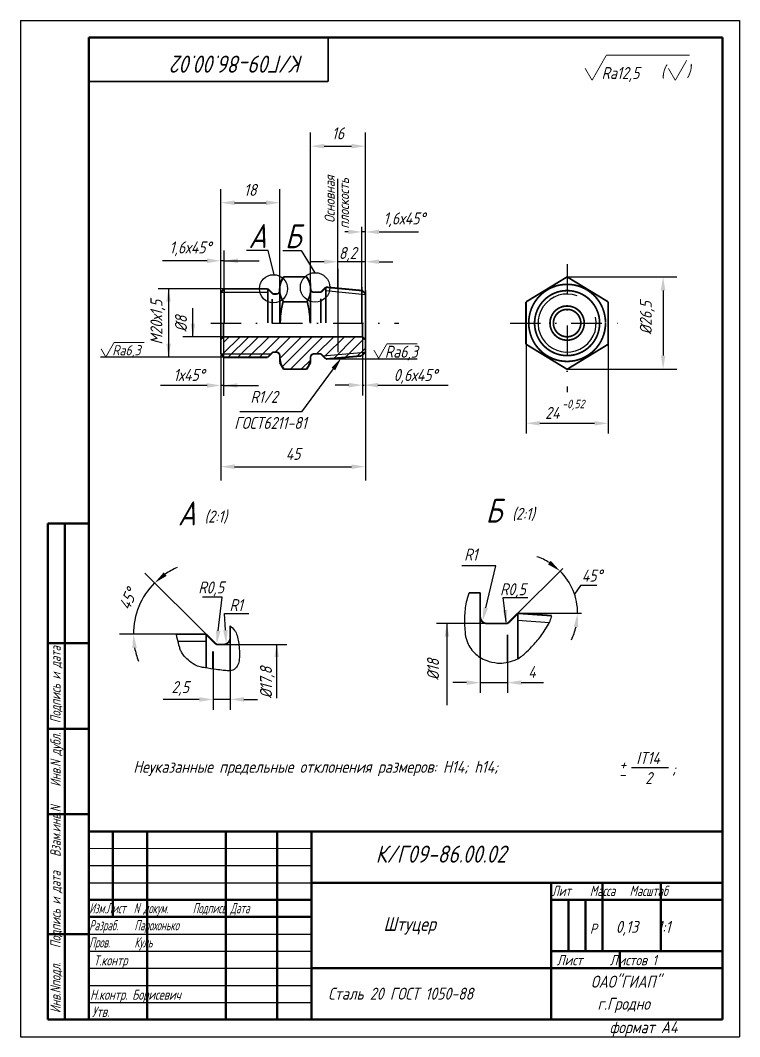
# Model space of a CAD drawing. Header units: inches. Extents: x 1065 to 7392, y 1020 to 3127.
# Drawn here: x 1893.6 to 2103.6, y 2289.9 to 2586.9 of the extents above; entities that cross this region are included whole.
import ezdxf
from ezdxf.enums import TextEntityAlignment as Align

# ---------------------------------------------------------------- set-up
doc = ezdxf.new("R2010")
doc.units = ezdxf.units.IN
doc.header["$LTSCALE"] = 0.7
doc.header["$MEASUREMENT"] = 0
doc.linetypes.add('DASHDOT', pattern=[25.4, 12.7, -6.35, 0, -6.35])
doc.styles.add('ROMANC', font='romanc', dxfattribs={"width": 0.8, "oblique": 15, "height": 3.5})
doc.styles.get("Standard").update_dxf_attribs({"font": 'romand.shx', "width": 0.8, "oblique": 15, "height": 3.5})
doc.dimstyles.get("Standard").update_dxf_attribs({"dimtxt": 3.5, "dimasz": 4, "dimexe": 4, "dimexo": 0, "dimgap": 2, "dimtad": 1, "dimdec": 0, "dimdsep": 46, "dimtxsty": 'Standard', "dimcen": 0.09, "dimadec": 0, "dimazin": 0, "dimtfac": 1, "dimtdec": 0, "dimtmove": 0, "dimatfit": 3, "dimfxl": 0, "dimtolj": 1, "dimtzin": 0, "dimlwd": 25, "dimlwe": 25, "dimarcsym": 0})

# ---------------------------------------------------------------- blocks, each defined once
blk = doc.blocks.new('*D216')
at = {"color": 0, "lineweight": 25}
for p, q in [((1947.82, 2407.5), (1929.96, 2425.36)), ((1939.13, 2407.5), (1922.56, 2407.5))]:
    blk.add_line(p, q, dxfattribs=at)
for start, end in [(113.4062, 124.2031), (135, 180), (190.7969, 201.5938)]:
    blk.add_arc((1947.82, 2407.5), 21.26, start, end, dxfattribs=at)
for points in [[(1936.29, 2424.57), (1935.44, 2425.59), (1932.79, 2422.53)], [(1926.27, 2403.45), (1927.6, 2403.58), (1926.56, 2407.5)]]:
    blk.add_solid(points, dxfattribs=at)
at = {"layer": 'DEFPOINTS', "color": 0, "lineweight": 25}
for p in [(1927.29, 2413), (1939.13, 2407.5), (1947.82, 2407.5), (1947.82, 2407.5), (1950.53, 2404.79)]:
    blk.add_point(p, dxfattribs=at)
at = {"color": 0, "insert": (1925.02, 2417.77), "char_height": 3.5, "attachment_point": 5, "rotation": 65.7474}
blk.add_mtext('\\A1;45%%D', dxfattribs=at)
blk = doc.blocks.new('*D217')
at = {"color": 0, "lineweight": 25}
for p, q in [((1952.1, 2507.44), (1952.1, 2537.61)), ((1969.3, 2507.6), (1969.3, 2537.61)), ((1956.1, 2533.61), (1965.3, 2533.61))]:
    blk.add_line(p, q, dxfattribs=at)
for points in [[(1956.1, 2534.28), (1956.1, 2532.94), (1952.1, 2533.61)], [(1965.3, 2534.28), (1965.3, 2532.94), (1969.3, 2533.61)]]:
    blk.add_solid(points, dxfattribs=at)
at = {"layer": 'DEFPOINTS', "color": 0, "lineweight": 25}
for p in [(1969.3, 2533.61), (1952.1, 2507.44), (1969.3, 2507.6)]:
    blk.add_point(p, dxfattribs=at)
at = {"color": 0, "lineweight": 25, "insert": (1960.7, 2537.36), "char_height": 3.5, "attachment_point": 5}
blk.add_mtext('\\A1;18', dxfattribs=at)
blk = doc.blocks.new('*D218')
at = {"color": 0, "lineweight": 25}
for p, q in [((1978.3, 2507.6), (1978.3, 2554.14)), ((1994.3, 2506.84), (1994.3, 2554.14)), ((1982.3, 2550.14), (1990.3, 2550.14))]:
    blk.add_line(p, q, dxfattribs=at)
for points in [[(1982.3, 2550.81), (1982.3, 2549.47), (1978.3, 2550.14)], [(1990.3, 2550.81), (1990.3, 2549.47), (1994.3, 2550.14)]]:
    blk.add_solid(points, dxfattribs=at)
at = {"layer": 'DEFPOINTS', "color": 0, "lineweight": 25}
for p in [(1994.3, 2550.14), (1978.3, 2507.6), (1994.3, 2506.84)]:
    blk.add_point(p, dxfattribs=at)
at = {"color": 0, "lineweight": 25, "insert": (1986.3, 2553.89), "char_height": 3.5, "attachment_point": 5}
blk.add_mtext('\\A1;16', dxfattribs=at)
blk = doc.blocks.new('*D219')
at = {"color": 0, "lineweight": 25}
for p, q in [((1952.1, 2489.45), (1952.1, 2452.48)), ((1994.3, 2489.94), (1994.3, 2452.48)), ((1956.1, 2456.48), (1990.3, 2456.48))]:
    blk.add_line(p, q, dxfattribs=at)
for points in [[(1956.1, 2457.14), (1956.1, 2455.81), (1952.1, 2456.48)], [(1990.3, 2457.14), (1990.3, 2455.81), (1994.3, 2456.48)]]:
    blk.add_solid(points, dxfattribs=at)
at = {"layer": 'DEFPOINTS', "color": 0, "lineweight": 25}
for p in [(1952.1, 2489.45), (1994.3, 2489.94), (1994.3, 2456.48)]:
    blk.add_point(p, dxfattribs=at)
at = {"color": 0, "lineweight": 25, "insert": (1973.2, 2460.23), "char_height": 3.5, "attachment_point": 5}
blk.add_mtext('\\A1;45', dxfattribs=at)

msp = doc.modelspace()

# ---------------------------------------------------------------- linework, layer by layer
for p, q in [((1893.57, 2586.91), (1893.57, 2289.91)), ((1893.57, 2586.91), (2103.57, 2586.91)), ((2103.57, 2586.91), (2103.57, 2289.91)), ((1965.91, 2519.63), (1959.64, 2519.63)), ((1967.68, 2512.58), (1965.91, 2519.63)), ((1970.24, 2519.63), (1975.53, 2519.63)), ((1975.59, 2519.65), (1979.53, 2513.09)), ((1986.3, 2514.31), (1986.3, 2489.94)), ((1969.3, 2510.03), (1969.3, 2498.44)), ((1978.3, 2498.44), (1978.3, 2510.03)), ((1952.1, 2507.46), (1952.1, 2489.45)), ((1952.1, 2507.46), (1952.1, 2489.45)), ((1952.1, 2507.44), (1957.86, 2507.44)), ((1952.1, 2507.44), (1965.8, 2507.44)), ((1966.8, 2507.44), (1966.8, 2507.4)), ((1982.71, 2507.95), (1994.3, 2506.84)), ((1994.3, 2507.94), (1994.3, 2488.94)), ((1952.12, 2489.44), (1957.86, 2489.44)), ((1952.9, 2489.44), (1966.8, 2489.44)), ((1969.3, 2488.66), (1969.3, 2488.94)), ((1981.88, 2488.87), (1994.22, 2489.94)), ((1978.3, 2486.85), (1978.3, 2488.66)), ((1983.29, 2487.98), (2009.47, 2487.98)), ((1984.94, 2485.06), (1975.68, 2472.51)), ((1975.68, 2472.51), (1957.61, 2472.51)), ((2032.43, 2427.46), (2022.48, 2427.46)), ((2029.44, 2415.24), (2032.43, 2427.46)), ((1952.54, 2418.39), (1946.71, 2418.39)), ((1951.37, 2408.54), (1952.54, 2418.39)), ((2035.43, 2411.01), (2034.57, 2418.21)), ((2034.57, 2418.21), (2041.77, 2418.21)), ((1953.45, 2408.69), (1953.17, 2413.57)), ((1953.17, 2413.57), (1960.28, 2413.57)), ((2038.7, 2411.64), (2048.02, 2410.98)), ((1939.56, 2405.5), (1947.82, 2405.5)), ((1949.82, 2405.5), (1949.82, 2405.41)), ((1893.57, 2289.91), (2103.57, 2289.91))]:
    msp.add_line(p, q)
at = {"lineweight": 50}
for p, q in [((1913.57, 2581.91), (1913.57, 2294.91)), ((1913.57, 2581.91), (2098.57, 2581.91)), ((2098.57, 2581.91), (2098.57, 2294.91)), ((1901.57, 2439.91), (1901.57, 2294.91)), ((1901.57, 2439.91), (1913.57, 2439.91)), ((1906.57, 2439.91), (1906.57, 2294.91)), ((1901.57, 2404.91), (1913.57, 2404.91)), ((1901.57, 2379.91), (1913.57, 2379.91)), ((1901.57, 2354.91), (1913.57, 2354.91)), ((1913.57, 2349.91), (2098.57, 2349.91)), ((1920.57, 2349.91), (1920.57, 2324.91)), ((1930.57, 2349.91), (1930.57, 2294.91)), ((1953.57, 2349.91), (1953.57, 2294.91)), ((1968.57, 2349.91), (1968.57, 2294.91)), ((1978.57, 2349.91), (1978.57, 2294.91)), ((2048.57, 2334.91), (2048.57, 2294.91)), ((2063.57, 2334.91), (2063.57, 2314.91)), ((2080.57, 2334.91), (2080.57, 2314.91)), ((1913.57, 2329.91), (1978.57, 2329.91)), ((2048.57, 2329.91), (2098.57, 2329.91)), ((2053.57, 2329.91), (2053.57, 2314.91)), ((2058.57, 2329.91), (2058.57, 2314.91)), ((1913.57, 2324.91), (1978.57, 2324.91)), ((1901.57, 2319.91), (1913.57, 2319.91)), ((2048.57, 2314.91), (2098.57, 2314.91)), ((2068.57, 2314.91), (2068.57, 2309.91)), ((1901.57, 2294.91), (2098.57, 2294.91))]:
    msp.add_line(p, q, dxfattribs=at)
at = {"color": 0, "linetype": 'ByBlock'}
for p, q in [((1978.3, 2507.6), (1978.3, 2546.31)), ((1994.3, 2507.94), (1994.3, 2546.31)), ((1986.3, 2508.61), (1986.3, 2540.63)), ((1952.1, 2507.46), (1952.1, 2529.13)), ((1969.3, 2507.6), (1969.3, 2529.13)), ((1989.3, 2525.08), (1988.28, 2525.08)), ((1993.3, 2507.94), (1993.3, 2526.53)), ((1994.3, 2525.08), (1993.3, 2525.08)), ((1998.3, 2525.08), (2009.8, 2525.08)), ((1952.1, 2507.46), (1952.1, 2519.65)), ((1953.1, 2508.44), (1953.1, 2519.65)), ((1994.3, 2507.94), (1994.3, 2519.75)), ((1994.3, 2507.02), (1994.3, 2519.37)), ((1944.1, 2516.65), (1935.11, 2516.65)), ((1948.1, 2516.65), (1944.1, 2516.65)), ((1953.1, 2516.65), (1952.1, 2516.65)), ((1953.1, 2516.65), (1963.3, 2516.65)), ((1982.3, 2516.37), (1978.3, 2516.37)), ((1994.3, 2516.37), (1986.3, 2516.37)), ((1998.3, 2516.37), (2002.3, 2516.37)), ((1953.08, 2508.44), (1933.84, 2508.44)), ((1936.84, 2508.44), (1936.84, 2488.45)), ((1943.97, 2498.44), (1943.97, 2502.77)), ((1943.97, 2494.44), (1943.97, 2498.44)), ((2041.2, 2498.44), (2041.2, 2466.16)), ((2065.2, 2498.44), (2065.2, 2466.16)), ((1952.9, 2494.44), (1940.97, 2494.44)), ((1952.1, 2493.65), (1952.1, 2477.21)), ((1952.9, 2494.44), (1952.9, 2477.21)), ((1993.47, 2494.44), (1993.47, 2477.31)), ((1955.3, 2488.45), (1916.96, 2488.45)), ((1944.1, 2480.21), (1934.47, 2480.21)), ((1948.1, 2480.21), (1944.1, 2480.21)), ((1952.9, 2480.21), (1952.1, 2480.21)), ((1952.9, 2480.21), (1963.1, 2480.21)), ((1989.47, 2480.31), (1985.47, 2480.31)), ((1993.47, 2480.31), (1993.98, 2480.31)), ((1997.98, 2480.31), (2001.98, 2480.31)), ((2001.98, 2480.31), (2018.43, 2480.31)), ((2045.2, 2469.16), (2061.2, 2469.16)), ((2038.83, 2413.64), (2051.93, 2426.75)), ((2038.83, 2413.64), (2057.36, 2413.64)), ((2031.83, 2410.64), (2015.11, 2410.64)), ((2018.11, 2410.64), (2018.11, 2393.93)), ((2018.11, 2410.64), (2018.11, 2401.93)), ((1952.82, 2404.5), (1971.4, 2404.5)), ((1968.4, 2404.5), (1968.4, 2396.85)), ((2027.85, 2401.93), (2027.85, 2390.37)), ((2035.83, 2401.39), (2035.83, 2390.37)), ((1949.82, 2397.35), (1949.82, 2385.47)), ((1954.82, 2396.85), (1954.82, 2385.47)), ((1968.4, 2396.85), (1968.4, 2388.85)), ((2018.11, 2393.93), (2018.11, 2386.77)), ((2023.85, 2393.37), (2019.85, 2393.37)), ((2027.85, 2393.37), (2035.83, 2393.37)), ((2039.83, 2393.37), (2043.83, 2393.37)), ((2043.83, 2393.37), (2046.28, 2393.37)), ((1941.82, 2388.47), (1935.31, 2388.47)), ((1945.82, 2388.47), (1941.82, 2388.47)), ((1954.82, 2388.47), (1949.82, 2388.47)), ((1958.82, 2388.47), (1962.82, 2388.47))]:
    msp.add_line(p, q, dxfattribs=at)
at = {"linetype": 'DASHDOT'}
for p, q in [((2053.2, 2515.65), (2053.2, 2478.29)), ((1949.15, 2498.44), (2004.1, 2498.44)), ((2036.55, 2498.44), (2070.09, 2498.44))]:
    msp.add_line(p, q, dxfattribs=at)
at = {"linetype": 'Continuous'}
for p, q in [((1978.3, 2510.03), (1978.3, 2498.44)), ((1993.3, 2508.94), (1993.3, 2498.44))]:
    msp.add_line(p, q, dxfattribs=at)
at = {"lineweight": 25}
for p, q in [((2053.2, 2511.94), (2085.22, 2511.94)), ((2081.22, 2507.94), (2081.22, 2488.94)), ((2053.2, 2484.94), (2085.22, 2484.94)), ((2057.13, 2421.8), (2055.35, 2419.19)), ((2061.85, 2421.8), (2057.13, 2421.8)), ((2071.96, 2368.58), (2082.79, 2368.58)), ((1913.57, 2339.91), (1978.57, 2339.91)), ((1913.57, 2334.91), (1978.57, 2334.91)), ((1913.57, 2319.91), (1978.57, 2319.91)), ((1913.57, 2314.91), (1978.57, 2314.91)), ((1913.57, 2309.91), (1978.57, 2309.91)), ((1913.57, 2304.91), (1978.57, 2304.91)), ((1913.57, 2299.91), (1978.57, 2299.91))]:
    msp.add_line(p, q, dxfattribs=at)
at = {"color": 0}
for p, q in [((1952.9, 2489.62), (1957.72, 2494.44)), ((1952.9, 2492.76), (1954.58, 2494.44)), ((1954.27, 2488.44), (1960.27, 2494.44)), ((1957.06, 2488.44), (1963.06, 2494.44)), ((1960.21, 2488.44), (1966.21, 2494.44)), ((1963.35, 2488.44), (1969.35, 2494.44)), ((1967.99, 2489.94), (1972.49, 2494.44)), ((1969.33, 2488.13), (1975.64, 2494.44)), ((1970.07, 2485.73), (1978.78, 2494.44)), ((1972.42, 2484.94), (1981.92, 2494.44)), ((1980.07, 2489.44), (1985.07, 2494.44)), ((1982.71, 2488.94), (1988.21, 2494.44)), ((1985.05, 2488.14), (1991.35, 2494.44)), ((1988.49, 2488.44), (1993.98, 2493.93)), ((1991.93, 2488.74), (1994.3, 2491.11)), ((1975.57, 2484.94), (1978.25, 2487.62))]:
    msp.add_line(p, q, dxfattribs=at)
at = {"lineweight": 15}
msp.add_line((1913.57, 2344.91), (1978.57, 2344.91), dxfattribs=at)
at = {"color": 1, "lineweight": 50}
for p, q in [((1978.57, 2334.91), (2098.57, 2334.91)), ((1978.57, 2309.91), (2098.57, 2309.91))]:
    msp.add_line(p, q, dxfattribs=at)
for points, const_width in [([(1983.43, 2569.03), (1983.43, 2582.03)], 0.5), ([(2060.49, 2569.39), (2064.66, 2576.73)], 0.25), ([(2064.66, 2576.73), (2089.02, 2576.73)], 0.3), ([(2084.79, 2569.39), (2088.13, 2575.27)], 0.25), ([(2058.46, 2572.89), (2060.49, 2569.39)], 0.25), ([(2082.76, 2572.89), (2084.79, 2569.39)], 0.25), ([(1913.43, 2569.03), (1983.43, 2569.03)], 0.5), ([(1969.3, 2510.03), (1970.4, 2511.94)], 0.5), ([(1969.3, 2498.44), (1969.3, 2510.03)], 0.5), ([(1970.4, 2511.94), (1977.2, 2511.94)], 0.5), ([(1978.3, 2510.03), (1977.2, 2511.94)], 0.5), ([(1978.3, 2510.03), (1978.3, 2498.44)], 0.5), ([(2041.2, 2504.63), (2053.2, 2511.94)], 0.5), ([(2053.2, 2511.94), (2065.2, 2504.63)], 0.5), ([(1953.08, 2508.44), (1952.1, 2507.46)], 0.5), ([(1952.1, 2507.46), (1952.1, 2489.45)], 0.5), ([(1953.08, 2508.44), (1957.86, 2508.44)], 0.5), ([(1953.1, 2508.44), (1965.8, 2508.44)], 0.5), ([(1967.16, 2507.09), (1965.8, 2508.44)], 0.5), ([(1965.8, 2508.44), (1965.8, 2498.44)], 0.5), ([(1967.51, 2506.94), (1968.3, 2506.94)], 0.5), ([(1979.3, 2507.44), (1981.1, 2507.44)], 0.5), ([(1981.45, 2507.59), (1982.8, 2508.94)], 0.5), ([(1982.8, 2508.94), (1982.8, 2498.44)], 0.5), ([(1982.8, 2508.94), (1993.3, 2507.94)], 0.5), ([(1993.3, 2508.02), (1994.3, 2507.02)], 0.5), ([(1993.3, 2508.02), (1993.3, 2498.44)], 0.5), ([(1994.3, 2507.02), (1994.3, 2489.94)], 0.5), ([(1967.13, 2505.51), (1967.13, 2498.44)], 0.5), ([(1970.25, 2504.63), (1977.35, 2504.63)], 0.5), ([(1981.3, 2505.56), (1981.3, 2498.44)], 0.5), ([(2041.2, 2504.63), (2041.2, 2492.26)], 0.5), ([(2065.2, 2504.63), (2065.2, 2492.26)], 0.5), ([(1993.47, 2498.44), (1993.47, 2494.44)], 0.5), ([(1918.53, 2488.53), (1920.94, 2492.77)], 0.25), ([(1920.94, 2492.77), (1929.81, 2492.77)], 0.3), ([(1952.94, 2494.48), (1952.1, 2493.65)], 0.5), ([(1952.9, 2494.44), (1957.86, 2494.44)], 0.5), ([(1952.9, 2494.44), (1993.47, 2494.44)], 0.5), ([(1993.47, 2494.44), (1994.3, 2493.61)], 0.5), ([(1998.18, 2488.15), (2000.59, 2492.4)], 0.25), ([(2000.59, 2492.4), (2009.46, 2492.4)], 0.3), ([(2053.2, 2484.94), (2041.2, 2492.26)], 0.5), ([(2065.2, 2492.26), (2053.2, 2484.94)], 0.5), ([(1917.13, 2490.94), (1918.53, 2488.53)], 0.25), ([(1953.1, 2488.45), (1952.1, 2489.45)], 0.5), ([(1967.16, 2489.8), (1965.8, 2488.44)], 0.5), ([(1967.51, 2489.94), (1968.3, 2489.94)], 0.5), ([(1969.3, 2486.85), (1969.3, 2488.94)], 0.5), ([(1978.3, 2488.66), (1978.3, 2486.85)], 0.5), ([(1979.3, 2489.44), (1981.1, 2489.44)], 0.5), ([(1981.45, 2489.3), (1982.8, 2487.94)], 0.5), ([(1982.8, 2487.94), (1993.2, 2488.85)], 0.5), ([(1993.2, 2488.85), (1994.3, 2489.94)], 0.5), ([(1996.78, 2490.56), (1998.18, 2488.15)], 0.25), ([(1952.9, 2488.44), (1965.8, 2488.44)], 0.5), ([(1953.1, 2488.44), (1957.86, 2488.44)], 0.5), ([(1969.3, 2486.85), (1970.4, 2484.94)], 0.5), ([(1978.3, 2486.85), (1977.2, 2484.94)], 0.5), ([(1970.4, 2484.94), (1977.2, 2484.94)], 0.5), ([(2024.57, 2419.64), (2027.85, 2419.64)], 0.5), ([(2036.12, 2410.93), (2038.83, 2413.64)], 0.5), ([(2038.83, 2413.64), (2038.83, 2400.39)], 0.5), ([(2038.84, 2413.64), (2048.7, 2412.94)], 0.5), ([(1954.82, 2410.01), (1954.82, 2396.85)], 0.5), ([(2029.85, 2410.64), (2035.41, 2410.64)], 0.5), ([(1939.13, 2407.5), (1947.82, 2407.5)], 0.5), ([(1950.53, 2404.79), (1947.82, 2407.5)], 0.5), ([(1947.82, 2407.5), (1947.82, 2397.65)], 0.5), ([(2035.83, 2407.39), (2035.83, 2399.32)], 0.5), ([(1949.82, 2402.54), (1949.82, 2397.35)], 0.5), ([(1951.23, 2404.5), (1952.82, 2404.5)], 0.5)]:
    msp.add_lwpolyline(points, dxfattribs=dict(const_width=const_width))
at = {"const_width": 0.5}
for points in [[(1970.55, 2511.94, 0.337742), (1970.46, 2504.63, 0.337742)], [(1977.14, 2504.63, 0.337742), (1977.06, 2511.94, 0.337742)], [(2042, 2498.56, -1), (2064.41, 2498.56, -1)], [(1967.16, 2507.09, 0.198912), (1967.51, 2506.94, 0.198912)], [(1968.3, 2506.94, 0.414214), (1969.3, 2507.94, 0.414214)], [(1978.3, 2508.44, 0.414214), (1979.3, 2507.44, 0.414214)], [(1981.1, 2507.44, 0.198912), (1981.45, 2507.59, 0.198912)], [(2043.7, 2498.44, -1), (2062.7, 2498.44, -1)], [(1970.25, 2504.63, 0.065251), (1969.44, 2498.44, 0.065251)], [(1978.16, 2498.44, 0.065251), (1977.35, 2504.63, 0.065251)], [(2058.2, 2498.44, 1), (2048.2, 2498.44, 1)], [(2057.2, 2498.44, 1), (2049.2, 2498.44, 1)], [(2042, 2498.44, 1), (2064.41, 2498.44, 1)], [(2043.7, 2498.44, 1), (2062.7, 2498.44, 1)], [(2058.2, 2498.44, -1), (2048.2, 2498.44, -1)], [(2057.2, 2498.44, -1), (2049.2, 2498.44, -1)], [(1967.51, 2489.94, 0.198912), (1967.16, 2489.8, 0.198912)], [(1969.3, 2488.94, 0.414214), (1968.3, 2489.94, 0.414214)], [(1979.3, 2489.44, 0.414214), (1978.3, 2488.44, 0.414214)], [(1981.45, 2489.3, 0.198912), (1981.1, 2489.44, 0.198912)], [(2027.85, 2412.64, 0.414214), (2029.85, 2410.64, 0.414214)], [(2035.41, 2410.64, 0.198912), (2036.12, 2410.93, 0.198912)], [(1952.82, 2404.5, 0.414214), (1954.82, 2406.5, 0.414214)], [(1950.53, 2404.79, 0.198912), (1951.23, 2404.5, 0.198912)]]:
    msp.add_lwpolyline(points, format="xyb", dxfattribs=at)
at = {"linetype": 'Continuous', "const_width": 0.5}
for points in [[(1953.1, 2508.44), (1953.1, 2498.45)], [(1952.9, 2498.44), (1952.9, 2494.44)], [(2027.85, 2419.64), (2027.85, 2400.72)]]:
    msp.add_lwpolyline(points, dxfattribs=at)
for points in [[(2024.57, 2419.64, 0.021316), (2023.9, 2417.43, 0.055297), (2023.27, 2413.07, 0.027904), (2023.39, 2408.19, 0.061642), (2023.92, 2405.64, 0.115407), (2026.12, 2402.09, 0.111917), (2029.72, 2399.82, 0.055594), (2032.85, 2399.1, 0.082592), (2035.38, 2399.22, 0.038661), (2037.91, 2399.97, 0.063002), (2039.62, 2400.89, 0.029681), (2040.88, 2401.91, 0.01581), (2042.85, 2403.81, 0.036462), (2045.52, 2406.99, 0.031652), (2048.01, 2410.97, 0.071764), (2048.63, 2412.64, 0.003406), (2048.7, 2412.94, 0.007212)], [(1954.82, 2410.01, -0.04578), (1956.09, 2408.65, -0.102753), (1956.85, 2407.1, -0.021631), (1957.24, 2405.28, -0.020194), (1957.49, 2403.3, -0.041448), (1957.49, 2400.18, -0.080409), (1957.11, 2398.61, -0.151734), (1955.96, 2397.26, -0.158776), (1954.32, 2396.83, -0.010795), (1952.83, 2396.96, -0.007743), (1950.76, 2397.21, -0.005794), (1947.52, 2397.7, -0.012898), (1946.07, 2397.98, -0.076767), (1944.53, 2398.57, -0.051089), (1942.52, 2400, -0.043229), (1941.19, 2401.4, -0.062038), (1940.49, 2402.54, -0.033941), (1940.09, 2403.6, -0.013605), (1939.35, 2406.34, -0.027433), (1939.13, 2407.5, -0.018174)]]:
    msp.add_lwpolyline(points, format="xyb")
for centre, radius in [((1979.63, 2508.86), 4.31), ((1967.48, 2508.47), 4.11)]:
    msp.add_circle(centre, radius)
for centre, radius, start, end in [((2053.2, 2498.44), 8.5, 69.4898, 11.8307), ((1975.3, 2488.66), 6, 180, 218.2595), ((1972.3, 2488.66), 6.03, 321.9873, 0)]:
    msp.add_arc(centre, radius, start, end)
at = {"lineweight": 25}
for start, end in [(58.1735, 71.347), (0, 45), (333.653, 346.8265)]:
    msp.add_arc((2038.83, 2413.64), 17.44, start, end, dxfattribs=at)
at = {"color": 0, "linetype": 'ByBlock'}
for points in [[(1989.3, 2525.75), (1989.3, 2524.42), (1993.3, 2525.08)], [(1998.3, 2525.75), (1998.3, 2524.42), (1994.3, 2525.08)], [(1948.1, 2517.32), (1948.1, 2515.98), (1952.1, 2516.65)], [(1957.1, 2517.32), (1957.1, 2515.98), (1953.1, 2516.65)], [(1982.3, 2517.04), (1982.3, 2515.7), (1986.3, 2516.37)], [(1998.3, 2517.04), (1998.3, 2515.7), (1994.3, 2516.37)], [(1936.18, 2504.68), (1937.51, 2504.68), (1936.84, 2508.68)], [(1943.31, 2498.32), (1944.64, 2498.32), (1943.97, 2494.32)], [(1936.18, 2492.38), (1937.51, 2492.38), (1936.84, 2488.38)], [(1948.1, 2480.87), (1948.1, 2479.54), (1952.1, 2480.21)], [(1956.9, 2480.87), (1956.9, 2479.54), (1952.9, 2480.21)], [(1989.47, 2480.98), (1989.47, 2479.64), (1993.47, 2480.31)], [(1997.98, 2480.98), (1997.98, 2479.64), (1993.98, 2480.31)], [(2045.2, 2469.82), (2045.2, 2468.49), (2041.2, 2469.16)], [(2061.2, 2469.82), (2061.2, 2468.49), (2065.2, 2469.16)], [(2034.41, 2414.55), (2035.73, 2414.71), (2035.54, 2410.66)], [(2017.45, 2406.84), (2018.78, 2406.84), (2018.11, 2410.84)], [(1967.73, 2400.84), (1969.07, 2400.84), (1968.4, 2404.84)], [(2023.85, 2394.03), (2023.85, 2392.7), (2027.85, 2393.37)], [(2039.83, 2394.03), (2039.83, 2392.7), (2035.83, 2393.37)], [(1945.82, 2389.13), (1945.82, 2387.8), (1949.82, 2388.47)], [(1958.82, 2389.13), (1958.82, 2387.8), (1954.82, 2388.47)]]:
    msp.add_solid(points, dxfattribs=at)
at = {"lineweight": 25}
for points in [[(2080.55, 2507.94), (2081.88, 2507.94), (2081.22, 2511.94)], [(2080.55, 2488.94), (2081.88, 2488.94), (2081.22, 2484.94)], [(2048.43, 2428.98), (2047.61, 2427.93), (2051.15, 2425.97)], [(2055.14, 2409.74), (2056.46, 2409.59), (2056.26, 2413.64)]]:
    msp.add_solid(points, dxfattribs=at)
for points in [[(1984.41, 2485.45), (1985.48, 2484.66), (1987.32, 2488.27)], [(2030.08, 2415.08), (2028.79, 2415.4), (2028.48, 2411.35)], [(1954.12, 2408.73), (1952.79, 2408.65), (1953.68, 2404.69)], [(1952.03, 2408.46), (1950.7, 2408.62), (1950.89, 2404.57)]]:
    msp.add_solid(points)
at = {"layer": 'DEFPOINTS', "color": 0, "linetype": 'ByBlock'}
for p in [(1969.3, 2526.13), (1978.3, 2525.84), (1993.3, 2525.08), (1952.1, 2516.65), (1986.3, 2516.37), (1952.1, 2507.46), (1952.1, 2507.46), (1953.08, 2508.44), (1953.1, 2508.44), (1969.3, 2507.6), (1978.3, 2507.6), (1982.8, 2508.94), (1982.8, 2508.94), (1986.3, 2508.61), (1993.3, 2507.94), (1993.3, 2507.02), (1994.3, 2507.02), (1994.3, 2507.02), (1994.3, 2507.02), (1943.97, 2498.44), (1952.9, 2498.44), (2041.2, 2498.44), (2065.2, 2498.44), (1952.1, 2493.65), (1952.9, 2494.44), (1952.9, 2494.44), (1993.47, 2494.44), (1993.98, 2493.93), (1936.84, 2489.44), (1952.1, 2489.45), (1952.12, 2489.44), (1994.3, 2488.94), (1952.1, 2480.21), (1993.98, 2480.31), (2065.2, 2469.16), (1994.3, 2461.2), (2053.91, 2417.38), (2035.41, 2411.64), (2038.83, 2413.64), (2038.83, 2413.64), (2046.79, 2413.64), (2029.85, 2410.64), (2035.84, 2410.74), (2036.12, 2410.93), (1952.82, 2404.5), (2018.11, 2401.93), (2027.85, 2401.93), (2027.85, 2401.93), (2035.83, 2401.39), (1949.82, 2397.35), (1954.82, 2396.85), (1954.82, 2396.85), (1968.4, 2396.85), (2035.83, 2393.37), (1949.82, 2388.47)]:
    msp.add_point(p, dxfattribs=at)

# ---------------------------------------------------------------- texts
at = {"style": 'ROMANC', "oblique": 15, "width": 0.8}
for s, p in [('(', (2080.6, 2570.21)), (')', (2088.1, 2570.35))]:
    msp.add_text(s, height=3.5, dxfattribs=at).set_placement(p)
at = {"color": 0, "linetype": 'ByBlock', "style": 'ROMANC', "oblique": 15, "width": 0.8}
msp.add_text('%%C8', height=3.5, rotation=90, dxfattribs=at).set_placement((1940.47, 2498.24), align=Align.MIDDLE_CENTER)
at = {"lineweight": 35, "insert": (1976.3, 2571.61), "char_height": 5, "width": 116.2188, "attachment_point": 1, "rotation": 180}
msp.add_mtext('К/Г09-86.00.02 ', dxfattribs=at)
at = {"lineweight": 25, "attachment_point": 1}
for s, insert, char_height, width in [('Ra12,5', (2063.28, 2573.27), 3.5, 29.1251), ('8,2', (1986.56, 2520.68), 3.5, 23.0679), ('Ra6,3', (1920.42, 2492), 3, 13.689), ('Ra6,3', (2000, 2491.83), 3.5, 29.1251), ('R1/2', (1960.76, 2478.63), 3.5, 32.719), ('-0,52', (2051.77, 2476.05), 2.5, 14.2705), ('ГОСТ6211-81', (1956.02, 2471.01), 3.5, 33.4893), ('(2:1)', (2037.17, 2444.45), 3.5, 42.5298), ('(2:1)', (1947.33, 2443.65), 3.5, 42.5298), ('R1', (2023.15, 2432.54), 3.5, 34.7971), ('R0,5', (1945.52, 2422.94), 3.5, 34.7971), ('R0,5', (2033.62, 2422.4), 3.5, 34.7971), ('R1', (1954.63, 2417.78), 3.5, 34.7971), ('4', (2041.83, 2398.26), 3.5, 34.7971), ('2,5', (1937.71, 2393.82), 3.5, 34.7971), ('IT14', (2073.41, 2373.11), 3.5, 19.7907), (' Неуказанные предельные отклонения размеров: H14; h14; ', (1924.7, 2370.52), 3.5, 158.004), ('+', (2068.46, 2371.29), 3.5, 4.3989), ('2', (2076.02, 2367.23), 3.5, 17.1446), (';', (2083.84, 2369.95), 3.5, 9.0235), ('-', (2068.23, 2368.36), 3.5, 6.6548), ('{\\W0.7;Лит    Масса   Масштаб}', (2048.77, 2334.02), 3, 48.3624), ('{\\W0.6; Изм.Лист  N докум.      Подпись Дата\\P Разраб.    Парохонько\\P Пров.      Куль}', (1912.49, 2328.97), 3, 75.9719), ('Р', (2059.85, 2322.95), 3, 4.7355), ('0,13   1:1', (2067.42, 2323.75), 3.5, 30.5998), ('{\\W0.7;Т.контр}', (1915.01, 2313.71), 3, 65.7648), ('Лист     Листов 1', (2050.18, 2313.78), 3, 49.4707), ('{\\W0.7; Н.контр. Борисевич}', (1912.56, 2303.69), 3, 40.546), ('Сталь 20 ГОСТ 1050-88', (1983.43, 2304.23), 3.5, 67.3789), ('г.Гродно', (2062.07, 2301.29), 3.5, 35.0627), ('{\\W0.7;Утв.     }', (1914.49, 2298.7), 3, 39.2217), ('формат А4', (2065.6, 2294.43), 3.5, 32.7454)]:
    msp.add_mtext(s, dxfattribs=dict(at, insert=insert, char_height=char_height, width=width))
at = {"lineweight": 25, "attachment_point": 1, "rotation": 90}
for s, insert, char_height, width in [('Основная ', (1982.37, 2527.73), 3, 30.6929), (' плоскость ', (1986.53, 2524.44), 3, 30.6929), ('{\\W0.7; Инв.Nподл.   Подпись и дата   Взам.инв.N    Инв.N дубл.  Подпись и дата}', (1902.34, 2295.43), 3, 144.2887), ('%%C18', (2012.31, 2394.11), 3.5, 50.5136), ('%%C17,8', (1963.54, 2388.76), 3.5, 50.5136)]:
    msp.add_mtext(s, dxfattribs=dict(at, insert=insert, char_height=char_height, width=width))
at = {"lineweight": 25, "char_height": 3.5, "attachment_point": 5}
for s, insert in [('\\A1;1,6х45%%D', (2005.68, 2528.63)), ('\\A1;1,6х45%%D', (1943.22, 2520.14)), ('1х45%%D', (1942.79, 2483.29)), ('0,6х45%%D', (2008.94, 2482.86)), ('\\A1;24', (2048.88, 2472.19))]:
    msp.add_mtext(s, dxfattribs=dict(at, insert=insert))
at = {"lineweight": 35, "attachment_point": 1}
for s, insert, char_height, width in [('А', (1960.19, 2527.38), 7, 25.8231), ('Б', (1970.81, 2527.33), 7, 25.8231), ('А', (1939.58, 2446.33), 7, 25.8231), ('Б', (2029.42, 2447.13), 7, 25.8231), ('К/Г09-86.00.02', (1997.3, 2345.76), 5, 116.2188), ('ОАО"ГИАП"', (2060.16, 2307.74), 3.5, 36.171)]:
    msp.add_mtext(s, dxfattribs=dict(at, insert=insert, char_height=char_height, width=width))
at = {"lineweight": 25, "char_height": 3.5, "attachment_point": 5}
for s, insert, rotation in [('\\A1;М20х1,5', (1933.7, 2498.7), 90), ('\\A1;45°', (2060.46, 2424.64), 1.2397)]:
    msp.add_mtext(s, dxfattribs=dict(at, insert=insert, rotation=rotation))
at = {"insert": (2076.59, 2499.97), "char_height": 3.5, "attachment_point": 5, "rotation": 90}
msp.add_mtext('\\A1;%%C26,5', dxfattribs=at)
at = {"lineweight": 30, "insert": (1999.61, 2324.84), "char_height": 4, "width": 61.9449, "attachment_point": 1}
msp.add_mtext('Штуцер', dxfattribs=at)

# ---------------------------------------------------------------- dimensions: what is measured, and where the dimension line sits
at = {"lineweight": 25}
dim = msp.add_linear_dim(base=(1994.3, 2550.14), p1=(1978.3, 2507.6), p2=(1994.3, 2506.84), dimstyle='Standard', dxfattribs=at)
dim.commit()
dim.dimension.update_dxf_attribs({"geometry": '*D218', "text_midpoint": (1986.3, 2553.89)})
for base, p1, p2, text, picture, middle in [((1969.3, 2533.61), (1952.1, 2507.44), (1969.3, 2507.6), '18', '*D217', (1960.7, 2537.36)), ((1994.3, 2456.48), (1952.1, 2489.45), (1994.3, 2489.94), '45', '*D219', (1973.2, 2460.23))]:
    dim = msp.add_linear_dim(base=base, p1=p1, p2=p2, text=text, dimstyle='Standard', dxfattribs=at)
    dim.commit()
    dim.dimension.update_dxf_attribs({"geometry": picture, "text_midpoint": middle})
dim = msp.add_angular_dim_2l(base=(1927.29, 2413), line1=((1950.53, 2404.79), (1947.82, 2407.5)), line2=((1939.13, 2407.5), (1947.82, 2407.5)), text='45%%D', dimstyle='Standard')
dim.commit()
dim.dimension.update_dxf_attribs({"geometry": '*D216', "text_midpoint": (1928.44, 2416.23), "dimtype": 162})

doc.saveas('drawing.dxf')
